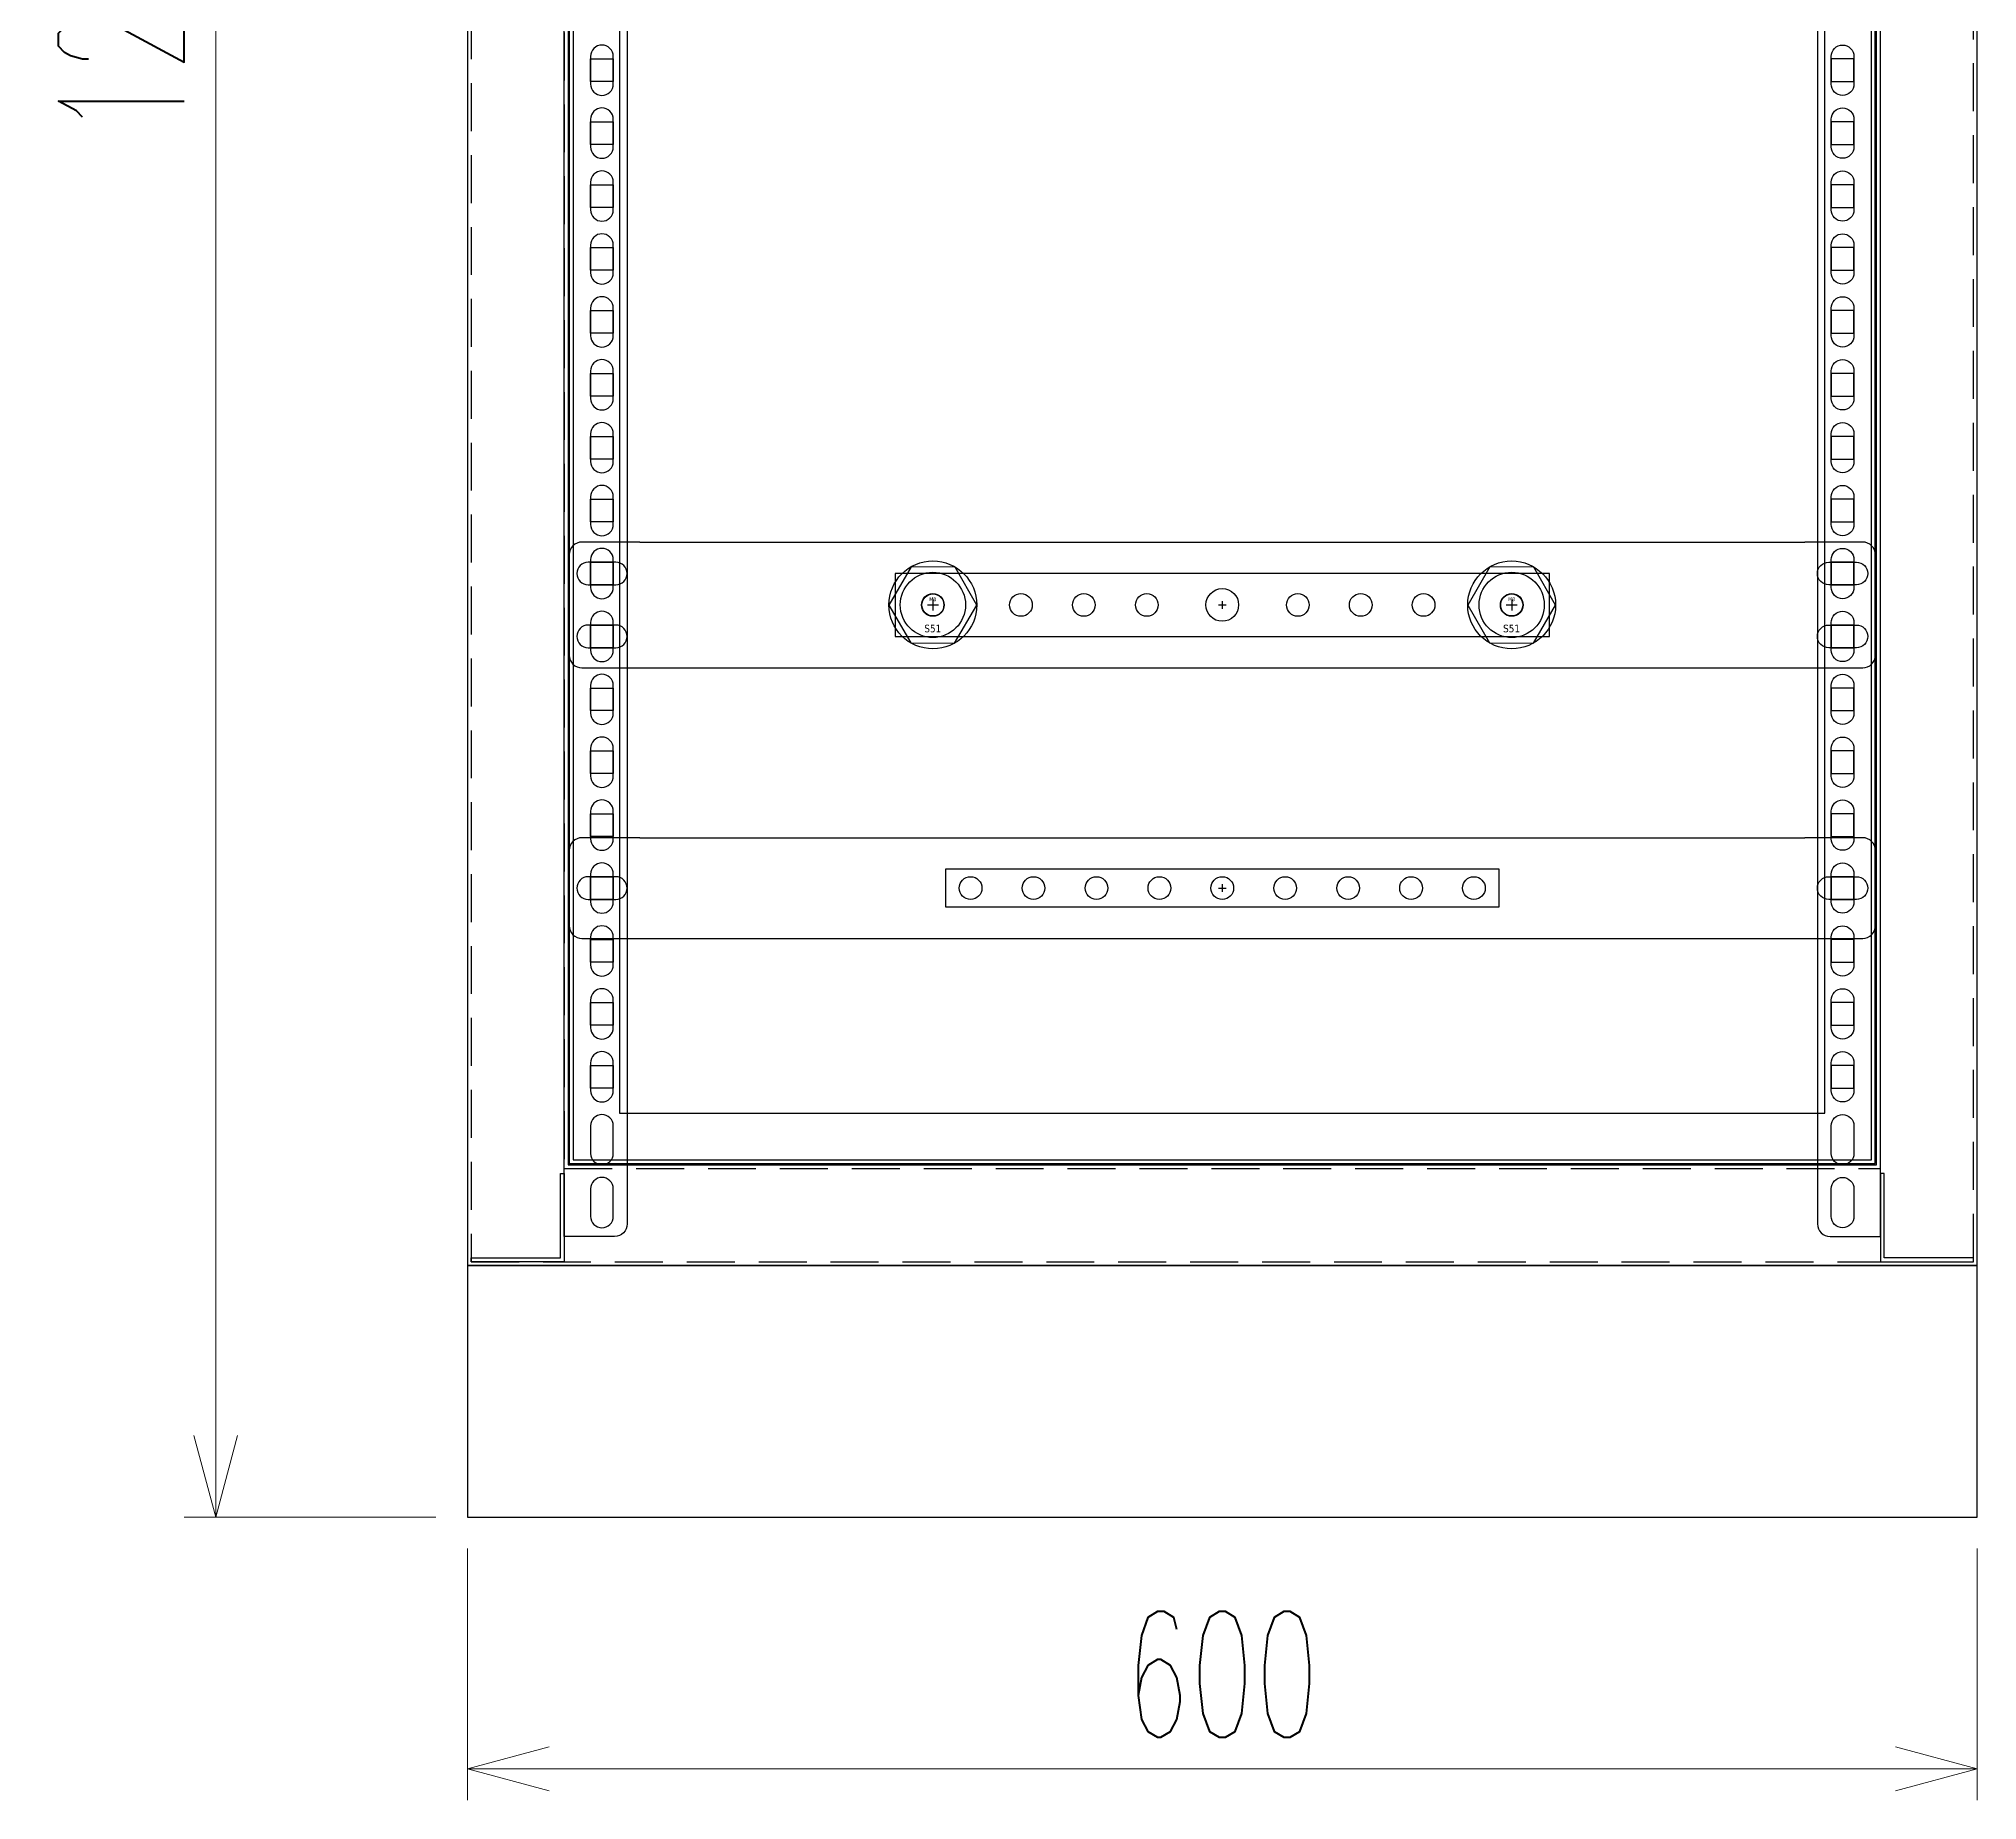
# Model space of a CAD drawing. Header units: millimetres. Extents: x 44190 to 77260, y -67199 to -50358.
# Drawn here: x 56812 to 57582, y -64607 to -63907 of the extents above; entities that cross this region are included whole.
import ezdxf

# ---------------------------------------------------------------- set-up
doc = ezdxf.new("R2010")
doc.units = ezdxf.units.MM
doc.header["$LTSCALE"] = 3
doc.linetypes.add('HIDDEN', pattern=[9.525, 6.35, -3.175])
for name, color, linetype in [('@.HIDDEN', 8, 'HIDDEN'), ('@.VISIBLE', 7, 'Continuous'), ('dim', 7, 'Continuous')]:
    doc.layers.add(name, color=color, linetype=linetype)
doc.styles.add('Ann_w01', font='romans.shx', dxfattribs={"width": 0.6, "bigfont": 'chineset.shx'})
doc.styles.get("Standard").update_dxf_attribs({"font": 'arial.ttf'})
doc.dimstyles.new('Dim 01_SC25', dxfattribs={"dimscale": 25, "dimtxt": 2, "dimasz": 1.3, "dimexe": 0.5, "dimexo": 0.5, "dimgap": 0.5, "dimtad": 1, "dimdec": 1, "dimzin": 12, "dimdsep": 46, "dimtxsty": 'Ann_w01', "dimblk": 'OPEN30', "dimcen": 1.5, "dimclrd": 6, "dimclre": 6, "dimclrt": 3, "dimadec": 1, "dimazin": 3, "dimtm": 1e-09, "dimtfac": 1, "dimtdec": 1, "dimtmove": 0, "dimatfit": 3, "dimldrblk": 'OPEN30', "dimfxl": 1, "dimtolj": 1, "dimlwd": 20, "dimlwe": 20, "dimarcsym": 0})

# ---------------------------------------------------------------- blocks, each defined once
blk = doc.blocks.new('_Open30')
at = {"color": 0, "linetype": 'ByBlock', "lineweight": -2}
for p, q in [((-1, 0.268), (0, 0)), ((0, 0), (-1, -0.268)), ((0, 0), (-1, 0))]:
    blk.add_line(p, q, dxfattribs=at)
blk = doc.blocks.new('*D305')
at = {"layer": 'Defpoints', "color": 0, "transparency": 16777216}
for p in [(56982.03, -64494.81), (57582.03, -64494.81), (56982.03, -64594.81)]:
    blk.add_point(p, dxfattribs=at)
at = {"layer": 'dim', "color": 6, "lineweight": 20, "transparency": 16777216}
for p, q in [((56982.03, -64507.31), (56982.03, -64607.31)), ((57582.03, -64507.31), (57582.03, -64607.31)), ((57549.53, -64594.81), (57014.53, -64594.81))]:
    blk.add_line(p, q, dxfattribs=at)
at = {"layer": 'dim', "color": 6, "lineweight": 20, "transparency": 16777216, "xscale": 32.5, "yscale": 32.5, "zscale": 32.5, "rotation": 180}
blk.add_blockref('_Open30', (56982.03, -64594.81), dxfattribs=at)
at = {"layer": 'dim', "color": 6, "lineweight": 20, "transparency": 16777216, "xscale": 32.5, "yscale": 32.5, "zscale": 32.5}
blk.add_blockref('_Open30', (57582.03, -64594.81), dxfattribs=at)
at = {"layer": 'dim', "color": 3, "transparency": 16777216, "insert": (57282.03, -64557.31), "char_height": 50, "attachment_point": 5, "style": 'Ann_w01'}
blk.add_mtext('\\A1;600', dxfattribs=at)
blk = doc.blocks.new('*D306')
at = {"layer": 'Defpoints', "color": 0, "transparency": 16777216}
for p in [(56882.03, -63294.81), (56982.03, -63294.81), (56982.03, -64494.81)]:
    blk.add_point(p, dxfattribs=at)
at = {"layer": 'dim', "color": 6, "lineweight": 20, "transparency": 16777216}
for p, q in [((56969.53, -63294.81), (56869.53, -63294.81)), ((56882.03, -64462.31), (56882.03, -63327.31)), ((56969.53, -64494.81), (56869.53, -64494.81))]:
    blk.add_line(p, q, dxfattribs=at)
at = {"layer": 'dim', "color": 6, "lineweight": 20, "transparency": 16777216, "xscale": 32.5, "yscale": 32.5, "zscale": 32.5}
for p, rotation in [((56882.03, -63294.81), 90), ((56882.03, -64494.81), 270)]:
    blk.add_blockref('_Open30', p, dxfattribs=dict(at, rotation=rotation))
at = {"layer": 'dim', "color": 3, "transparency": 16777216, "insert": (56844.53, -63894.81), "char_height": 50, "attachment_point": 5, "rotation": 90, "style": 'Ann_w01'}
blk.add_mtext('\\A1;1200', dxfattribs=at)
blk = doc.blocks.new('Oval 20x9')
at = {"layer": '@.VISIBLE', "color": 2}
blk.add_lwpolyline([(-5.5, -4.5), (5.5, -4.5, 0.414214), (10, 0), (10, 0, 0.414214), (5.5, 4.5), (-5.5, 4.5, 0.414214), (-10, 0), (-10, 0, 0.414214)], format="xyb", close=True, dxfattribs=at)
blk = doc.blocks.new('*U115')
at = {"layer": '@.HIDDEN', "linetype": 'HIDDEN'}
for p, q in [((259.5, 1.5), (259.5, -1.5)), ((258, 0), (261, 0))]:
    blk.add_line(p, q, dxfattribs=at)
at = {"layer": '@.VISIBLE'}
for p, q in [((28, 25), (491, 25)), ((28, -25), (491, -25))]:
    blk.add_line(p, q, dxfattribs=at)
for points in [[(28, 25), (5, 25, 0.414214), (0, 20), (0, -20, 0.414214), (5, -25), (28, -25)], [(491, -25), (514, -25, 0.414214), (519, -20), (519, 20, 0.414214), (514, 25), (491, 25)]]:
    blk.add_lwpolyline(points, format="xyb", dxfattribs=at)
for p in [(13, 12.5), (13, -12.5)]:
    blk.add_blockref('Oval 20x9', p, dxfattribs=at)
at = {"layer": '@.VISIBLE', "xscale": -1}
for p in [(506, 12.5), (506, -12.5)]:
    blk.add_blockref('Oval 20x9', p, dxfattribs=at)
blk = doc.blocks.new('*U113')
at = {"layer": '@.HIDDEN', "linetype": 'HIDDEN'}
for p, q in [((259.5, 1.5), (259.5, -1.5)), ((258, 0), (261, 0))]:
    blk.add_line(p, q, dxfattribs=at)
at = {"layer": '@.VISIBLE'}
for p, q in [((28, 20), (491, 20)), ((28, -20), (491, -20))]:
    blk.add_line(p, q, dxfattribs=at)
for points in [[(28, 20), (5, 20, 0.414214), (0, 15), (0, -15, 0.414214), (5, -20), (28, -20)], [(491, -20), (514, -20, 0.414214), (519, -15), (519, 15, 0.414214), (514, 20), (491, 20)]]:
    blk.add_lwpolyline(points, format="xyb", dxfattribs=at)
blk.add_blockref('Oval 20x9', (13, 0), dxfattribs=at)
blk.add_blockref('Oval 20x9', (13, 0), dxfattribs=at)
at = {"layer": '@.VISIBLE', "xscale": -1}
blk.add_blockref('Oval 20x9', (506, 0), dxfattribs=at)
blk.add_blockref('Oval 20x9', (506, 0), dxfattribs=at)
blk = doc.blocks.new('*U665')
at = {"color": 252}
for p, q in [((-2.18, 9.53), (2.18, 9.53)), ((0, 11.71), (0, 7.34))]:
    blk.add_line(p, q, dxfattribs=at)
at = {"color": 1}
blk.add_lwpolyline([(-8.64, 24.7), (-17.46, 9.49), (-8.82, -5.54), (8.64, -5.65), (17.46, 9.42), (8.82, 24.6)], close=True, dxfattribs=at)
for radius in [17.46, 12.96, 4.37]:
    blk.add_circle((0, 9.53), radius, dxfattribs=at)
at = {"color": 1, "width": 30.0978, "attachment_point": 5}
for s, insert, char_height in [('{\\fTahoma|b0|i0|c0|p34;M8}', (-0.04, 11.77), 1.5), ('{\\fTahoma|b0|i0|c0|p34;S51}', (-0.04, 0.14), 3)]:
    blk.add_mtext(s, dxfattribs=dict(at, insert=insert, char_height=char_height))

msp = doc.modelspace()

# ---------------------------------------------------------------- linework, layer by layer
for points in [[(56982.03, -64394.81), (57582.03, -64394.81), (57582.03, -63294.81), (56982.03, -63294.81)], [(57022.03, -64354.81), (57542.03, -64354.81), (57542.03, -63334.81), (57022.03, -63334.81)], [(57031.03, -63915.31), (57040.03, -63915.31), (57040.03, -63924.31), (57031.03, -63924.31)], [(57533.03, -63915.31), (57524.03, -63915.31), (57524.03, -63924.31), (57533.03, -63924.31)], [(57031.03, -63940.31), (57040.03, -63940.31), (57040.03, -63949.31), (57031.03, -63949.31)], [(57533.03, -63940.31), (57524.03, -63940.31), (57524.03, -63949.31), (57533.03, -63949.31)], [(57031.03, -63965.31), (57040.03, -63965.31), (57040.03, -63974.31), (57031.03, -63974.31)], [(57533.03, -63965.31), (57524.03, -63965.31), (57524.03, -63974.31), (57533.03, -63974.31)], [(57031.03, -63990.31), (57040.03, -63990.31), (57040.03, -63999.31), (57031.03, -63999.31)], [(57533.03, -63990.31), (57524.03, -63990.31), (57524.03, -63999.31), (57533.03, -63999.31)], [(57031.03, -64015.31), (57040.03, -64015.31), (57040.03, -64024.31), (57031.03, -64024.31)], [(57533.03, -64015.31), (57524.03, -64015.31), (57524.03, -64024.31), (57533.03, -64024.31)], [(57031.03, -64040.31), (57040.03, -64040.31), (57040.03, -64049.31), (57031.03, -64049.31)], [(57533.03, -64040.31), (57524.03, -64040.31), (57524.03, -64049.31), (57533.03, -64049.31)], [(57031.03, -64065.31), (57040.03, -64065.31), (57040.03, -64074.31), (57031.03, -64074.31)], [(57533.03, -64065.31), (57524.03, -64065.31), (57524.03, -64074.31), (57533.03, -64074.31)], [(57031.03, -64090.31), (57040.03, -64090.31), (57040.03, -64099.31), (57031.03, -64099.31)], [(57533.03, -64090.31), (57524.03, -64090.31), (57524.03, -64099.31), (57533.03, -64099.31)], [(57031.03, -64115.31), (57040.03, -64115.31), (57040.03, -64124.31), (57031.03, -64124.31)], [(57152.03, -64144.81), (57412.03, -64144.81), (57412.03, -64119.81), (57152.03, -64119.81)], [(57533.03, -64115.31), (57524.03, -64115.31), (57524.03, -64124.31), (57533.03, -64124.31)], [(57031.03, -64140.31), (57040.03, -64140.31), (57040.03, -64149.31), (57031.03, -64149.31)], [(57533.03, -64140.31), (57524.03, -64140.31), (57524.03, -64149.31), (57533.03, -64149.31)], [(57031.03, -64165.31), (57040.03, -64165.31), (57040.03, -64174.31), (57031.03, -64174.31)], [(57533.03, -64165.31), (57524.03, -64165.31), (57524.03, -64174.31), (57533.03, -64174.31)], [(57031.03, -64190.31), (57040.03, -64190.31), (57040.03, -64199.31), (57031.03, -64199.31)], [(57533.03, -64190.31), (57524.03, -64190.31), (57524.03, -64199.31), (57533.03, -64199.31)], [(57031.03, -64215.31), (57040.03, -64215.31), (57040.03, -64224.31), (57031.03, -64224.31)], [(57533.03, -64215.31), (57524.03, -64215.31), (57524.03, -64224.31), (57533.03, -64224.31)], [(57031.03, -64240.31), (57040.03, -64240.31), (57040.03, -64249.31), (57031.03, -64249.31)], [(57172.03, -64252.31), (57392.03, -64252.31), (57392.03, -64237.31), (57172.03, -64237.31)], [(57533.03, -64240.31), (57524.03, -64240.31), (57524.03, -64249.31), (57533.03, -64249.31)], [(57031.03, -64265.31), (57040.03, -64265.31), (57040.03, -64274.31), (57031.03, -64274.31)], [(57533.03, -64265.31), (57524.03, -64265.31), (57524.03, -64274.31), (57533.03, -64274.31)], [(57031.03, -64290.31), (57040.03, -64290.31), (57040.03, -64299.31), (57031.03, -64299.31)], [(57533.03, -64290.31), (57524.03, -64290.31), (57524.03, -64299.31), (57533.03, -64299.31)], [(57031.03, -64315.31), (57040.03, -64315.31), (57040.03, -64324.31), (57031.03, -64324.31)], [(57533.03, -64315.31), (57524.03, -64315.31), (57524.03, -64324.31), (57533.03, -64324.31)], [(57582.03, -64394.81), (56982.03, -64394.81), (56982.03, -64494.81), (57582.03, -64494.81)]]:
    msp.add_lwpolyline(points, close=True)
at = {"linetype": 'HIDDEN'}
for points in [[(56983.53, -64393.31), (57580.53, -64393.31), (57580.53, -63296.31), (56983.53, -63296.31)], [(57020.53, -64356.31), (57543.53, -64356.31), (57543.53, -63333.31), (57020.53, -63333.31)]]:
    msp.add_lwpolyline(points, close=True, dxfattribs=at)
at = {"color": 151}
for points in [[(57020.53, -63306.31), (57040.53, -63306.31, -0.414214), (57045.53, -63311.31), (57045.53, -64378.31, -0.414214), (57040.53, -64383.31), (57020.53, -64383.31)], [(57543.53, -63306.31), (57523.53, -63306.31, 0.414214), (57518.53, -63311.31), (57518.53, -64378.31, 0.414214), (57523.53, -64383.31), (57543.53, -64383.31)], [(57031.03, -63914.31), (57031.03, -63925.31, 0.414214), (57035.53, -63929.81), (57035.53, -63929.81, 0.414214), (57040.03, -63925.31), (57040.03, -63914.31, 0.414214), (57035.53, -63909.81), (57035.53, -63909.81, 0.414214)], [(57533.03, -63914.31), (57533.03, -63925.31, -0.414214), (57528.53, -63929.81), (57528.53, -63929.81, -0.414214), (57524.03, -63925.31), (57524.03, -63914.31, -0.414214), (57528.53, -63909.81), (57528.53, -63909.81, -0.414214)], [(57031.03, -63939.31), (57031.03, -63950.31, 0.414214), (57035.53, -63954.81), (57035.53, -63954.81, 0.414214), (57040.03, -63950.31), (57040.03, -63939.31, 0.414214), (57035.53, -63934.81), (57035.53, -63934.81, 0.414214)], [(57533.03, -63939.31), (57533.03, -63950.31, -0.414214), (57528.53, -63954.81), (57528.53, -63954.81, -0.414214), (57524.03, -63950.31), (57524.03, -63939.31, -0.414214), (57528.53, -63934.81), (57528.53, -63934.81, -0.414214)], [(57031.03, -63964.31), (57031.03, -63975.31, 0.414214), (57035.53, -63979.81), (57035.53, -63979.81, 0.414214), (57040.03, -63975.31), (57040.03, -63964.31, 0.414214), (57035.53, -63959.81), (57035.53, -63959.81, 0.414214)], [(57533.03, -63964.31), (57533.03, -63975.31, -0.414214), (57528.53, -63979.81), (57528.53, -63979.81, -0.414214), (57524.03, -63975.31), (57524.03, -63964.31, -0.414214), (57528.53, -63959.81), (57528.53, -63959.81, -0.414214)], [(57031.03, -63989.31), (57031.03, -64000.31, 0.414214), (57035.53, -64004.81), (57035.53, -64004.81, 0.414214), (57040.03, -64000.31), (57040.03, -63989.31, 0.414214), (57035.53, -63984.81), (57035.53, -63984.81, 0.414214)], [(57533.03, -63989.31), (57533.03, -64000.31, -0.414214), (57528.53, -64004.81), (57528.53, -64004.81, -0.414214), (57524.03, -64000.31), (57524.03, -63989.31, -0.414214), (57528.53, -63984.81), (57528.53, -63984.81, -0.414214)], [(57031.03, -64014.31), (57031.03, -64025.31, 0.414214), (57035.53, -64029.81), (57035.53, -64029.81, 0.414214), (57040.03, -64025.31), (57040.03, -64014.31, 0.414214), (57035.53, -64009.81), (57035.53, -64009.81, 0.414214)], [(57533.03, -64014.31), (57533.03, -64025.31, -0.414214), (57528.53, -64029.81), (57528.53, -64029.81, -0.414214), (57524.03, -64025.31), (57524.03, -64014.31, -0.414214), (57528.53, -64009.81), (57528.53, -64009.81, -0.414214)], [(57031.03, -64039.31), (57031.03, -64050.31, 0.414214), (57035.53, -64054.81), (57035.53, -64054.81, 0.414214), (57040.03, -64050.31), (57040.03, -64039.31, 0.414214), (57035.53, -64034.81), (57035.53, -64034.81, 0.414214)], [(57533.03, -64039.31), (57533.03, -64050.31, -0.414214), (57528.53, -64054.81), (57528.53, -64054.81, -0.414214), (57524.03, -64050.31), (57524.03, -64039.31, -0.414214), (57528.53, -64034.81), (57528.53, -64034.81, -0.414214)], [(57031.03, -64064.31), (57031.03, -64075.31, 0.414214), (57035.53, -64079.81), (57035.53, -64079.81, 0.414214), (57040.03, -64075.31), (57040.03, -64064.31, 0.414214), (57035.53, -64059.81), (57035.53, -64059.81, 0.414214)], [(57533.03, -64064.31), (57533.03, -64075.31, -0.414214), (57528.53, -64079.81), (57528.53, -64079.81, -0.414214), (57524.03, -64075.31), (57524.03, -64064.31, -0.414214), (57528.53, -64059.81), (57528.53, -64059.81, -0.414214)], [(57031.03, -64089.31), (57031.03, -64100.31, 0.414214), (57035.53, -64104.81), (57035.53, -64104.81, 0.414214), (57040.03, -64100.31), (57040.03, -64089.31, 0.414214), (57035.53, -64084.81), (57035.53, -64084.81, 0.414214)], [(57533.03, -64089.31), (57533.03, -64100.31, -0.414214), (57528.53, -64104.81), (57528.53, -64104.81, -0.414214), (57524.03, -64100.31), (57524.03, -64089.31, -0.414214), (57528.53, -64084.81), (57528.53, -64084.81, -0.414214)], [(57031.03, -64114.31), (57031.03, -64125.31, 0.414214), (57035.53, -64129.81), (57035.53, -64129.81, 0.414214), (57040.03, -64125.31), (57040.03, -64114.31, 0.414214), (57035.53, -64109.81), (57035.53, -64109.81, 0.414214)], [(57533.03, -64114.31), (57533.03, -64125.31, -0.414214), (57528.53, -64129.81), (57528.53, -64129.81, -0.414214), (57524.03, -64125.31), (57524.03, -64114.31, -0.414214), (57528.53, -64109.81), (57528.53, -64109.81, -0.414214)], [(57031.03, -64139.31), (57031.03, -64150.31, 0.414214), (57035.53, -64154.81), (57035.53, -64154.81, 0.414214), (57040.03, -64150.31), (57040.03, -64139.31, 0.414214), (57035.53, -64134.81), (57035.53, -64134.81, 0.414214)], [(57533.03, -64139.31), (57533.03, -64150.31, -0.414214), (57528.53, -64154.81), (57528.53, -64154.81, -0.414214), (57524.03, -64150.31), (57524.03, -64139.31, -0.414214), (57528.53, -64134.81), (57528.53, -64134.81, -0.414214)], [(57031.03, -64164.31), (57031.03, -64175.31, 0.414214), (57035.53, -64179.81), (57035.53, -64179.81, 0.414214), (57040.03, -64175.31), (57040.03, -64164.31, 0.414214), (57035.53, -64159.81), (57035.53, -64159.81, 0.414214)], [(57533.03, -64164.31), (57533.03, -64175.31, -0.414214), (57528.53, -64179.81), (57528.53, -64179.81, -0.414214), (57524.03, -64175.31), (57524.03, -64164.31, -0.414214), (57528.53, -64159.81), (57528.53, -64159.81, -0.414214)], [(57031.03, -64189.31), (57031.03, -64200.31, 0.414214), (57035.53, -64204.81), (57035.53, -64204.81, 0.414214), (57040.03, -64200.31), (57040.03, -64189.31, 0.414214), (57035.53, -64184.81), (57035.53, -64184.81, 0.414214)], [(57533.03, -64189.31), (57533.03, -64200.31, -0.414214), (57528.53, -64204.81), (57528.53, -64204.81, -0.414214), (57524.03, -64200.31), (57524.03, -64189.31, -0.414214), (57528.53, -64184.81), (57528.53, -64184.81, -0.414214)], [(57031.03, -64214.31), (57031.03, -64225.31, 0.414214), (57035.53, -64229.81), (57035.53, -64229.81, 0.414214), (57040.03, -64225.31), (57040.03, -64214.31, 0.414214), (57035.53, -64209.81), (57035.53, -64209.81, 0.414214)], [(57533.03, -64214.31), (57533.03, -64225.31, -0.414214), (57528.53, -64229.81), (57528.53, -64229.81, -0.414214), (57524.03, -64225.31), (57524.03, -64214.31, -0.414214), (57528.53, -64209.81), (57528.53, -64209.81, -0.414214)], [(57031.03, -64239.31), (57031.03, -64250.31, 0.414214), (57035.53, -64254.81), (57035.53, -64254.81, 0.414214), (57040.03, -64250.31), (57040.03, -64239.31, 0.414214), (57035.53, -64234.81), (57035.53, -64234.81, 0.414214)], [(57533.03, -64239.31), (57533.03, -64250.31, -0.414214), (57528.53, -64254.81), (57528.53, -64254.81, -0.414214), (57524.03, -64250.31), (57524.03, -64239.31, -0.414214), (57528.53, -64234.81), (57528.53, -64234.81, -0.414214)], [(57031.03, -64264.31), (57031.03, -64275.31, 0.414214), (57035.53, -64279.81), (57035.53, -64279.81, 0.414214), (57040.03, -64275.31), (57040.03, -64264.31, 0.414214), (57035.53, -64259.81), (57035.53, -64259.81, 0.414214)], [(57533.03, -64264.31), (57533.03, -64275.31, -0.414214), (57528.53, -64279.81), (57528.53, -64279.81, -0.414214), (57524.03, -64275.31), (57524.03, -64264.31, -0.414214), (57528.53, -64259.81), (57528.53, -64259.81, -0.414214)], [(57031.03, -64289.31), (57031.03, -64300.31, 0.414214), (57035.53, -64304.81), (57035.53, -64304.81, 0.414214), (57040.03, -64300.31), (57040.03, -64289.31, 0.414214), (57035.53, -64284.81), (57035.53, -64284.81, 0.414214)], [(57533.03, -64289.31), (57533.03, -64300.31, -0.414214), (57528.53, -64304.81), (57528.53, -64304.81, -0.414214), (57524.03, -64300.31), (57524.03, -64289.31, -0.414214), (57528.53, -64284.81), (57528.53, -64284.81, -0.414214)], [(57031.03, -64314.31), (57031.03, -64325.31, 0.414214), (57035.53, -64329.81), (57035.53, -64329.81, 0.414214), (57040.03, -64325.31), (57040.03, -64314.31, 0.414214), (57035.53, -64309.81), (57035.53, -64309.81, 0.414214)], [(57533.03, -64314.31), (57533.03, -64325.31, -0.414214), (57528.53, -64329.81), (57528.53, -64329.81, -0.414214), (57524.03, -64325.31), (57524.03, -64314.31, -0.414214), (57528.53, -64309.81), (57528.53, -64309.81, -0.414214)], [(57031.03, -64339.31), (57031.03, -64350.31, 0.414214), (57035.53, -64354.81), (57035.53, -64354.81, 0.414214), (57040.03, -64350.31), (57040.03, -64339.31, 0.414214), (57035.53, -64334.81), (57035.53, -64334.81, 0.414214)], [(57533.03, -64339.31), (57533.03, -64350.31, -0.414214), (57528.53, -64354.81), (57528.53, -64354.81, -0.414214), (57524.03, -64350.31), (57524.03, -64339.31, -0.414214), (57528.53, -64334.81), (57528.53, -64334.81, -0.414214)], [(57031.03, -64364.31), (57031.03, -64375.31, 0.414214), (57035.53, -64379.81), (57035.53, -64379.81, 0.414214), (57040.03, -64375.31), (57040.03, -64364.31, 0.414214), (57035.53, -64359.81), (57035.53, -64359.81, 0.414214)], [(57533.03, -64364.31), (57533.03, -64375.31, -0.414214), (57528.53, -64379.81), (57528.53, -64379.81, -0.414214), (57524.03, -64375.31), (57524.03, -64364.31, -0.414214), (57528.53, -64359.81), (57528.53, -64359.81, -0.414214)]]:
    msp.add_lwpolyline(points, format="xyb", close=True, dxfattribs=at)
at = {"color": 6}
for points in [[(57022.53, -64354.31), (57541.53, -64354.31), (57541.53, -63335.31), (57022.53, -63335.31)], [(57024.03, -64352.81), (57540.03, -64352.81), (57540.03, -63336.81), (57024.03, -63336.81)], [(57042.53, -64334.31), (57521.53, -64334.31), (57521.53, -63355.31), (57042.53, -63355.31)]]:
    msp.add_lwpolyline(points, close=True, dxfattribs=at)
at = {"color": 1}
for points in [[(57020.53, -64358.31), (57020.53, -64393.31), (56983.53, -64393.31), (56983.53, -64391.81), (57019.03, -64391.81), (57019.03, -64358.31)], [(57543.53, -64358.31), (57543.53, -64393.31), (57580.53, -64393.31), (57580.53, -64391.81), (57545.03, -64391.81), (57545.03, -64358.31)]]:
    msp.add_lwpolyline(points, close=True, dxfattribs=at)
for centre, radius in [((57167.03, -64132.31), 4.5), ((57202.03, -64132.31), 4.5), ((57227.03, -64132.31), 4.5), ((57252.03, -64132.31), 4.5), ((57282.03, -64132.31), 6.5), ((57312.03, -64132.31), 4.5), ((57337.03, -64132.31), 4.5), ((57362.03, -64132.31), 4.5), ((57397.03, -64132.31), 4.5), ((57182.03, -64244.81), 4.5), ((57207.03, -64244.81), 4.5), ((57232.03, -64244.81), 4.5), ((57257.03, -64244.81), 4.5), ((57282.03, -64244.81), 4.5), ((57307.03, -64244.81), 4.5), ((57332.03, -64244.81), 4.5), ((57357.03, -64244.81), 4.5), ((57382.03, -64244.81), 4.5)]:
    msp.add_circle(centre, radius)

# ---------------------------------------------------------------- block references
for p in [(57167.03, -64141.83), (57397.03, -64141.83)]:
    msp.add_blockref('*U665', p)
at = {"layer": '@.VISIBLE'}
for name, p in [('*U115', (57022.53, -64132.31)), ('*U113', (57022.53, -64244.81))]:
    msp.add_blockref(name, p, dxfattribs=at)

# ---------------------------------------------------------------- dimensions: what is measured, and where the dimension line sits
at = {"layer": 'dim'}
dim = msp.add_linear_dim(base=(56882.03, -63294.81), p1=(56982.03, -64494.81), p2=(56982.03, -63294.81), angle=90, dimstyle='Dim 01_SC25', dxfattribs=at)
dim.commit()
dim.dimension.update_dxf_attribs({"geometry": '*D306', "text_midpoint": (56844.53, -63894.81)})
dim = msp.add_linear_dim(base=(56982.03, -64594.81), p1=(57582.03, -64494.81), p2=(56982.03, -64494.81), dimstyle='Dim 01_SC25', dxfattribs=at)
dim.commit()
dim.dimension.update_dxf_attribs({"geometry": '*D305', "text_midpoint": (57282.03, -64557.31)})

doc.saveas('drawing.dxf')
